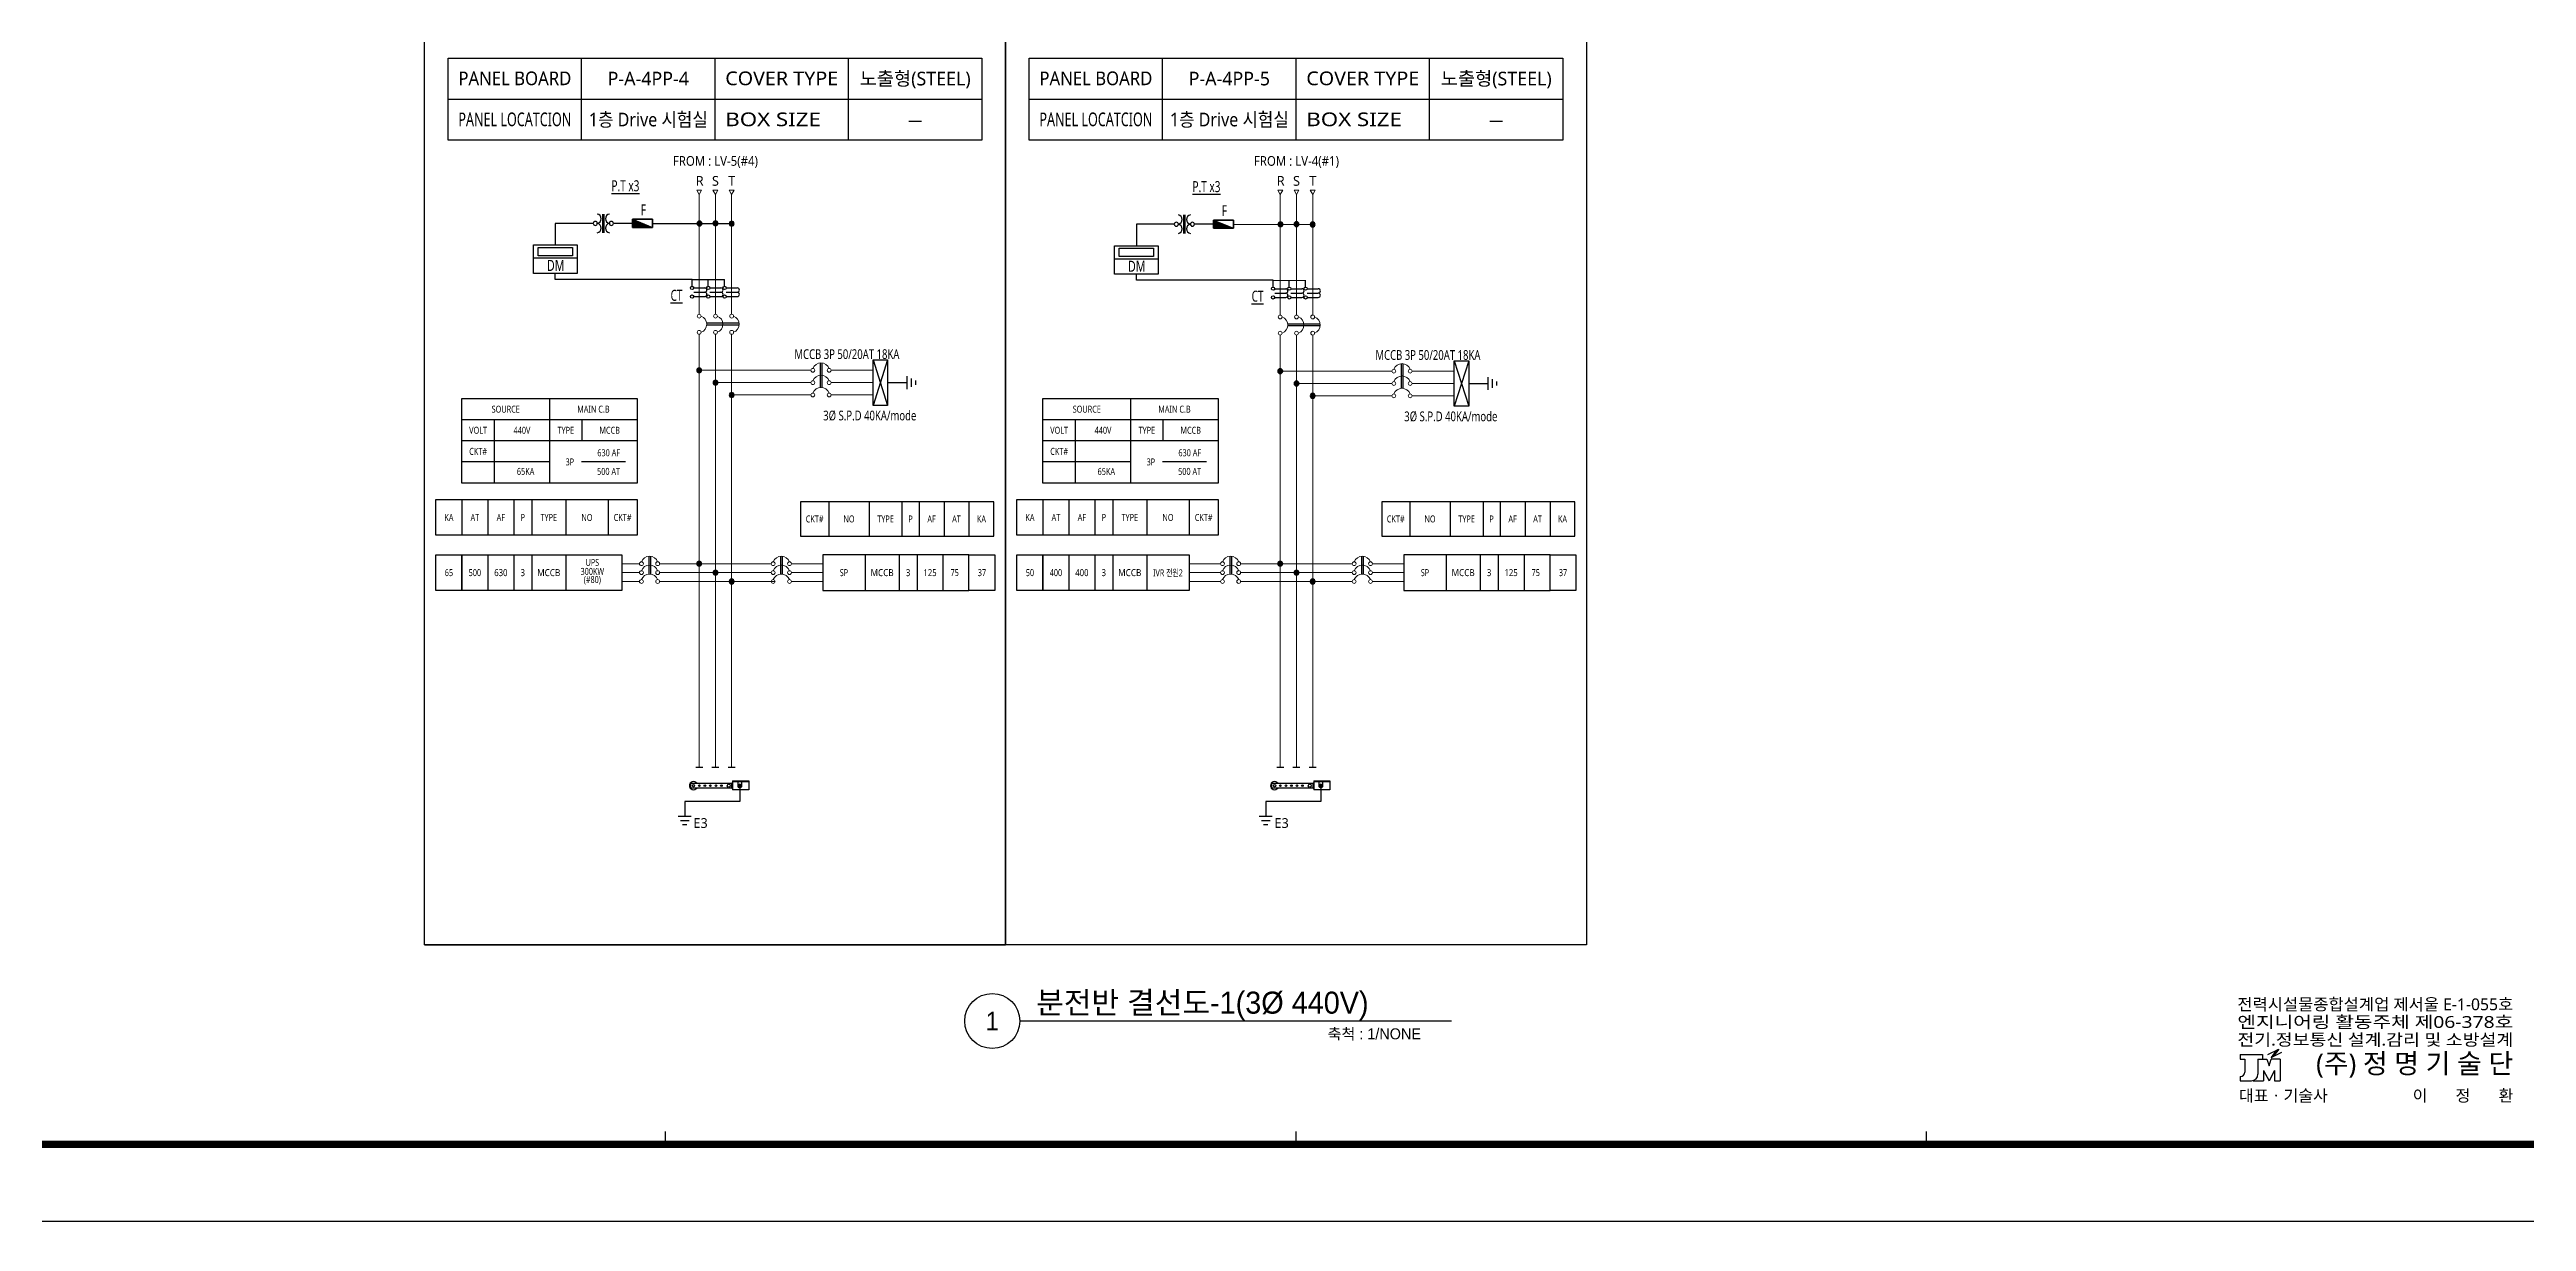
# Model space of a CAD drawing. Header units: millimetres. Extents: x 0 to 1009200, y -237600 to 28708.
# Drawn here: x 514692 to 649631, y -118800 to -54934 of the extents above; entities that cross this region are included whole.
import ezdxf
from ezdxf.enums import TextEntityAlignment as Align

# ---------------------------------------------------------------- set-up
doc = ezdxf.new("R2010")
doc.units = ezdxf.units.MM
doc.header["$LTSCALE"] = 1000
doc.linetypes.add('HID', pattern=[2.8, 1.8, -1])
for name, color, linetype in [('A-SYM', 7, 'Continuous'), ('arch', 8, 'Continuous'), ('S', 4, 'Continuous'), ('SYM', 3, 'Continuous'), ('TEXT', 3, 'Continuous'), ('XR-SHEET(통신)$0$WD-E$0$WD', 6, 'Continuous'), ('XR-SHEET-SHT', 5, 'Continuous')]:
    doc.layers.add(name, color=color, linetype=linetype)
doc.layers.add('XR-SHEET-TEMP', color=171, linetype='Continuous', plot=False)
doc.styles.add('DH', font='')
doc.styles.add('GHS', font='malgun.ttf')
doc.styles.add('XR-SHEET(통신)$0$WD-E$0$GHS', font='malgun.ttf')
doc.styles.get('DH').set_extended_font_data('Dotum')

# ---------------------------------------------------------------- blocks, each defined once
blk = doc.blocks.new('A$C73120EFD')
at = {"layer": 'XR-SHEET(통신)$0$WD-E$0$WD', "color": 4}
for p, q in [((-27546, 7102), (-27546, 6933)), ((-27546, 7102), (-26702, 7102)), ((-27546, 6933), (-27377, 6933)), ((-27377, 6933), (-27377, 6434)), ((-26871, 6933), (-26871, 6358)), ((-26871, 6933), (-26534, 6933)), ((-26702, 7102), (-26702, 6933)), ((-26534, 6933), (-26449, 6680)), ((-26494, 7105), (-26082, 7309)), ((-26449, 6680), (-26365, 6933)), ((-26165, 7268), (-26370, 6991)), ((-26370, 6991), (-25958, 7194)), ((-26370, 6991), (-26257, 7073)), ((-26027, 6933), (-26365, 6933)), ((-26349, 7019), (-26236, 7101)), ((-26328, 7047), (-26215, 7129)), ((-26314, 7018), (-26278, 7045)), ((-26308, 7075), (-26194, 7157)), ((-26082, 7309), (-26288, 7031)), ((-26287, 7103), (-26173, 7186)), ((-26266, 7131), (-26153, 7214)), ((-26245, 7160), (-26132, 7242)), ((-26224, 7188), (-26111, 7270)), ((-26203, 7216), (-26090, 7298)), ((-26183, 7244), (-26117, 7292)), ((-26027, 6933), (-26027, 6105)), ((-27546, 6273), (-27546, 6105)), ((-27546, 6273), (-27538, 6273)), ((-27546, 6105), (-27124, 6105)), ((-27052, 6115), (-27052, 6105)), ((-27052, 6105), (-26660, 6105)), ((-26660, 6490), (-26449, 6105)), ((-26660, 6490), (-26660, 6105)), ((-26238, 6490), (-26449, 6105)), ((-26238, 6490), (-26238, 6105)), ((-26238, 6105), (-26027, 6105))]:
    blk.add_line(p, q, dxfattribs=at)
for centre, radius in [((-27538, 6434), 160), ((-27124, 6358), 253)]:
    blk.add_arc(centre, radius, 270, 0, dxfattribs=at)
at = {"layer": 'XR-SHEET(통신)$0$WD-E$0$WD', "color": 4, "style": 'XR-SHEET(통신)$0$WD-E$0$GHS'}
for s, width, p, p2 in [('전력시설물종합설계업 제서울 E-1-055호', 0.91927, (-27655, 8791), (-17155, 8791)), ('엔지니어링 활동주체 제06-378호', 1.128043, (-27655, 8118), (-17155, 8118)), ('전기.정보통신 설계.감리 및 소방설계', 1.016896, (-27655, 7445), (-17155, 7445))]:
    blk.add_text(s, height=450, dxfattribs=dict(at, width=width)).set_placement(p, p2, align=Align.FIT)
for s, height, p in [('(주) 정 명 기 술 단', 750, (-17155, 6387)), ('이       정       환', 450, (-17155, 5315))]:
    blk.add_text(s, height=height, dxfattribs=at).set_placement(p, align=Align.RIGHT)
blk.add_text('대표ㆍ기술사 ', height=450, dxfattribs=at).set_placement((-27597, 5315))
blk = doc.blocks.new('XR-FORM-EE', base_point=(461, 408))
at = {"layer": 'XR-SHEET-SHT', "color": 5}
blk.add_lwpolyline([(0, 118800), (168200, 118800), (168200, 0), (0, 0)], close=True, dxfattribs=at)
at = {"layer": 'XR-SHEET-SHT', "color": 5, "const_width": 400}
blk.add_lwpolyline([(9300, 114600), (163900, 114600), (163900, 4200), (9300, 4200)], close=True, dxfattribs=at)
at = {"layer": 'XR-SHEET-TEMP'}
for p, q in [((43650, 4200), (43650, 4900)), ((78000, 4200), (78000, 4900)), ((112350, 4200), (112350, 4900))]:
    blk.add_line(p, q, dxfattribs=at)
at = {"layer": 'S', "xscale": 1.431220871780062, "yscale": 1.431220896772468, "zscale": 1.431220886775505}
blk.add_blockref('A$C73120EFD', (168863, -1070), dxfattribs=at)
blk = doc.blocks.new('HH7')
at = {"layer": 'SYM'}
blk.add_hatch(color=256, dxfattribs=at).paths.add_polyline_path([(50, 50, 1), (-50, 50, 1)])
blk.add_circle((0, 50), 50, dxfattribs=at)
blk = doc.blocks.new('A$Cd2478695')
for p, q in [((407, -7066), (-1362, -7066)), ((407, -7162), (-1362, -7162))]:
    blk.add_line(p, q)
at = {"lineweight": 18}
for centre in [(-1769, -6672), (-884, -6672), (0, -6672), (-1769, -7556), (-884, -7556), (0, -7556)]:
    blk.add_circle(centre, 104, dxfattribs=at)
for centre in [(-1832, -7114), (-948, -7114), (-64, -7114)]:
    blk.add_arc(centre, 473, 290.69882, 69.30118, dxfattribs=at)
at = {"layer": 'S'}
for p, q in [((-5409, -1619), (-6440, -1619)), ((-4306, -1619), (0, -1634)), ((-2158, -4670), (-389, -4685))]:
    blk.add_line(p, q, dxfattribs=at)
at = {"layer": 'S', "elevation": 0}
for points in [[(-7541, -1619), (-9607, -1619), (-9607, -2792)], [(-2158, -5042), (-2158, -4670), (-9607, -4670), (-9607, -4348)]]:
    blk.add_lwpolyline(points, dxfattribs=at)
at = {"layer": 'S'}
for points in [[(-1273, -5042), (-1273, -4670), (-1273, -4670)], [(-389, -5042), (-389, -4670), (-389, -4670)]]:
    blk.add_lwpolyline(points, dxfattribs=at)
at = {"layer": 'SYM'}
for p, q in [((-7036, -1109), (-7036, -2129)), ((-6961, -1109), (-6961, -2129)), ((-5409, -1396), (-4306, -1843)), ((-5409, -1396), (-4306, -1843)), ((-8410, -3519), (-10804, -3519)), ((-2068, -5132), (-1470, -5132)), ((-2068, -5371), (-1470, -5371)), ((-1184, -5132), (-585, -5132)), ((-1184, -5371), (-585, -5371)), ((-299, -5132), (299, -5132)), ((-299, -5371), (299, -5371)), ((-2068, -5611), (-1470, -5611)), ((-1184, -5611), (-585, -5611)), ((-299, -5611), (299, -5611))]:
    blk.add_line(p, q, dxfattribs=at)
at = {"layer": 'SYM', "color": 6, "linetype": 'HID', "const_width": 0.00239, "elevation": 0}
blk.add_lwpolyline([(-3859, -402), (-7891, -402), (-7891, -2569), (-3859, -2569)], close=True, dxfattribs=at)
at = {"layer": 'SYM', "elevation": 0}
for points in [[(-5409, -1396), (-4306, -1396), (-4306, -1843), (-5409, -1843)], [(-4306, -1396), (-5409, -1396), (-5409, -1843), (-4306, -1843)], [(-10804, -2792), (-8410, -2792), (-8410, -4348), (-10804, -4348)], [(-10535, -2929), (-8678, -2929), (-8678, -3382), (-10535, -3382)]]:
    blk.add_lwpolyline(points, close=True, dxfattribs=at)
at = {"layer": 'SYM'}
for centre in [(-2158, -5132), (-1273, -5132), (-389, -5132), (-2158, -5611), (-1273, -5611), (-389, -5611)]:
    blk.add_circle(centre, 89.8, dxfattribs=at)
for centre, radius, start, end in [((-7368, -1364), 260, 280.93015, 79.06985), ((-6613, -1364), 260, 100.93015, 259.06985), ((-7430, -1619), 111, 90, 270), ((-7430, -1619), 111, 270, 90), ((-7368, -1874), 260, 280.93015, 79.06985), ((-6613, -1874), 260, 100.93015, 259.06985), ((-6551, -1619), 111, 90, 270), ((-6551, -1619), 111, 270, 90), ((-1470, -5252), 120, 270, 90), ((-1470, -5491), 120, 270, 90), ((-585, -5252), 120, 270, 90), ((-585, -5491), 120, 270, 90), ((299, -5252), 120, 270, 90), ((299, -5491), 120, 270, 90)]:
    blk.add_arc(centre, radius, start, end, dxfattribs=at)
blk.add_solid([(-4306, -1843), (-5409, -1396), (-5409, -1843)], dxfattribs=at)
at = {"layer": 'SYM', "color": 6, "xscale": -2.653349869803625, "yscale": 2.653349869803625, "zscale": 2.653349867486946, "rotation": 89.99999999999952}
for p in [(-1619, -1628), (-752, -1619), (133, -1634)]:
    blk.add_blockref('HH7', p, dxfattribs=at)
at = {"layer": 'SYM', "style": 'GHS', "width": 0.7}
for s, height, p in [('%%UP.T x3', 598.4, (-6548, 132)), ('F', 598, (-4949, -1180))]:
    blk.add_text(s, height=height, dxfattribs=at).set_placement(p)
at = {"layer": 'SYM', "style": 'GHS', "width": 0.75}
blk.add_text('DM', height=598.4, dxfattribs=at).set_placement((-9588, -3911), align=Align.MIDDLE_CENTER)
at = {"layer": 'SYM', "style": 'GHS', "width": 0.7}
blk.add_text('%%UCT', height=598.4, dxfattribs=at).set_placement((-3004, -5539), align=Align.MIDDLE)

msp = doc.modelspace()

# ---------------------------------------------------------------- linework, layer by layer
at = {"lineweight": 18}
for p, q in [((550085, -62835), (550085, -69357, 0)), ((550969, -62835), (550969, -69357, 0)), ((581739, -62835), (581739, -69403)), ((582623, -62835), (582623, -69403)), ((556173, -72415), (550085, -72415)), ((557265, -72415), (559554, -72415)), ((587827, -72461), (581739, -72461)), ((588919, -72461), (591208, -72461)), ((556173, -73088), (550969, -73088)), ((556173, -73760), (551853, -73760)), ((559554, -73088), (557265, -73088)), ((559554, -73088), (557265, -73088)), ((559554, -73760), (557265, -73760)), ((587827, -73134), (582623, -73134)), ((587827, -73806), (583507, -73806)), ((591208, -73134), (588919, -73134)), ((591208, -73134), (588919, -73134)), ((591208, -73806), (588919, -73806)), ((545870, -82954), (546834, -82954)), ((545870, -83441), (546834, -83441)), ((547925, -82954), (554013, -82954, 0)), ((550969, -83441), (547925, -83441, 0)), ((547925, -83441), (554013, -83441, 0)), ((556821, -82954, 0), (555104, -82954, 0)), ((556821, -83441, 0), (555104, -83441, 0)), ((576771, -82954), (578488, -82954)), ((576771, -83441), (578488, -83441)), ((579579, -82954), (585667, -82954, 0)), ((585667, -83441), (579579, -83441, 0)), ((579579, -83441), (585667, -83441, 0)), ((588475, -82954, 0), (586758, -82954, 0)), ((588475, -83441, 0), (586758, -83441, 0)), ((545870, -83927), (546834, -83927)), ((554013, -83927), (547925, -83927, 0)), ((547925, -83927), (554220, -83927, 0)), ((556821, -83927, 0), (555104, -83927, 0)), ((576771, -83927), (578488, -83927)), ((583507, -83927), (579579, -83927, 0)), ((579579, -83927), (585667, -83927, 0)), ((588475, -83927, 0), (586758, -83927, 0))]:
    msp.add_line(p, q, dxfattribs=at)
for p, q in [((556671, -72009), (556671, -73353)), ((556767, -72009), (556767, -73353)), ((560350, -71849), (559554, -74326)), ((559554, -71849), (560350, -74326)), ((561413, -73439), (561413, -72737)), ((561647, -73322), (561647, -72854)), ((588325, -72055), (588325, -73399)), ((588421, -72055), (588421, -73399)), ((592004, -71895), (591208, -74372)), ((591208, -71895), (592004, -74372)), ((593067, -73485), (593067, -72783)), ((541933, -73958, 0), (541933, -78557, 0)), ((560350, -73088), (561413, -73088)), ((561881, -73205), (561881, -72971)), ((573587, -73958, 0), (573587, -78557, 0)), ((592004, -73134), (593067, -73134)), ((593301, -73368), (593301, -72900)), ((593535, -73251), (593535, -73017)), ((546709, -75108, 0), (537157, -75108, 0)), ((538925, -78557, 0), (538925, -75108, 0)), ((543701, -76258, 0), (543701, -75108, 0)), ((578363, -75108, 0), (568811, -75108, 0)), ((570579, -78557, 0), (570579, -75108, 0)), ((575355, -76258, 0), (575355, -75108, 0)), ((546709, -76258, 0), (537157, -76258, 0)), ((578363, -76258, 0), (568811, -76258, 0)), ((541933, -77407, 0), (537157, -77407, 0)), ((546075, -77407, 0), (543667, -77407, 0)), ((573587, -77407, 0), (568811, -77407, 0)), ((577729, -77407, 0), (575321, -77407, 0)), ((537157, -79461, 0), (537157, -81407, 0)), ((538572, -79461, 0), (538572, -81407, 0)), ((539987, -79461, 0), (539987, -81407, 0)), ((540960, -79461, 0), (540960, -81407, 0)), ((542817, -79461, 0), (542817, -81407, 0)), ((545117, -79461, 0), (545117, -81407, 0)), ((557140, -79581, 0), (557140, -81449, 0)), ((559347, -79581, 0), (559347, -81449, 0)), ((561131, -79581, 0), (561131, -81449, 0)), ((562065, -79581, 0), (562065, -81449, 0)), ((563423, -79581, 0), (563423, -81449, 0)), ((564782, -79581, 0), (564782, -81449, 0)), ((568811, -79461, 0), (568811, -81407, 0)), ((570226, -79461, 0), (570226, -81407, 0)), ((571641, -79461, 0), (571641, -81407, 0)), ((572614, -79461, 0), (572614, -81407, 0)), ((574471, -79461, 0), (574471, -81407, 0)), ((576771, -79461, 0), (576771, -81407, 0)), ((588794, -79581, 0), (588794, -81449, 0)), ((591001, -79581, 0), (591001, -81449, 0)), ((592785, -79581, 0), (592785, -81449, 0)), ((593718, -79581, 0), (593718, -81449, 0)), ((595077, -79581, 0), (595077, -81449, 0)), ((596436, -79581, 0), (596436, -81449, 0)), ((538572, -82468, 0), (538572, -84414, 0)), ((539987, -82468, 0), (539987, -84414, 0)), ((540960, -82468, 0), (540960, -84414, 0)), ((542817, -82468, 0), (542817, -84414, 0)), ((547332, -82548), (547332, -83521)), ((547427, -82548), (547427, -83521)), ((554511, -82548, 0), (554511, -83521, 0)), ((554606, -82548, 0), (554606, -83521, 0)), ((559121, -82468, 0), (559121, -84414, 0)), ((560978, -82468, 0), (560978, -84414, 0)), ((561951, -82468, 0), (561951, -84414, 0)), ((563366, -82468, 0), (563366, -84414, 0)), ((570226, -82468, 0), (570226, -84414, 0)), ((571641, -82468, 0), (571641, -84414, 0)), ((572614, -82468, 0), (572614, -84414, 0)), ((574471, -82468, 0), (574471, -84414, 0)), ((578986, -82548), (578986, -83521)), ((579081, -82548), (579081, -83521)), ((586165, -82548, 0), (586165, -83521, 0)), ((586260, -82548, 0), (586260, -83521, 0)), ((590775, -82468, 0), (590775, -84414, 0)), ((592632, -82468, 0), (592632, -84414, 0)), ((593605, -82468, 0), (593605, -84414, 0)), ((595020, -82468, 0), (595020, -84414, 0)), ((549894, -94042, 0), (550276, -94042, 0)), ((550778, -94042, 0), (551160, -94042, 0)), ((551662, -94042, 0), (552045, -94042, 0)), ((581548, -94042, 0), (581930, -94042, 0)), ((582432, -94042, 0), (582814, -94042, 0)), ((583316, -94042, 0), (583699, -94042, 0)), ((549607, -94919), (551871, -94919)), ((549607, -94919), (549607, -95184)), ((551871, -95184), (549607, -95184)), ((551907, -94919), (551871, -94919)), ((551871, -95184), (551871, -94919)), ((551871, -95184), (551907, -95184)), ((551907, -94795), (552791, -94795)), ((551907, -94795), (551907, -95272)), ((551907, -94830), (552791, -94830)), ((552791, -95272), (551907, -95272)), ((552181, -94830), (552181, -95051)), ((552259, -95046), (552259, -95057)), ((552259, -95046), (552285, -95046)), ((552259, -95057), (552285, -95057)), ((552290, -95014), (552290, -95041)), ((552290, -95014), (552301, -95014)), ((552290, -95062), (552290, -95088)), ((552290, -95088), (552301, -95088)), ((552301, -95014), (552301, -95041)), ((552301, -95062), (552301, -95088)), ((552306, -95046), (552333, -95046)), ((552306, -95057), (552333, -95057)), ((552333, -95046), (552333, -95057)), ((552411, -95051), (552411, -94830)), ((552791, -94795), (552791, -95272)), ((581261, -94919), (583525, -94919)), ((581261, -94919), (581261, -95184)), ((583525, -95184), (581261, -95184)), ((583561, -94919), (583525, -94919)), ((583525, -95184), (583525, -94919)), ((583525, -95184), (583561, -95184)), ((583561, -94795), (584445, -94795)), ((583561, -94795), (583561, -95272)), ((583561, -94830), (584445, -94830)), ((584445, -95272), (583561, -95272)), ((583835, -94830), (583835, -95051)), ((583913, -95046), (583913, -95057)), ((583913, -95046), (583939, -95046)), ((583913, -95057), (583939, -95057)), ((583944, -95014), (583944, -95041)), ((583944, -95014), (583955, -95014)), ((583944, -95062), (583944, -95088)), ((583944, -95088), (583955, -95088)), ((583955, -95014), (583955, -95041)), ((583955, -95062), (583955, -95088)), ((583960, -95046), (583987, -95046)), ((583960, -95057), (583987, -95057)), ((583987, -95046), (583987, -95057)), ((584065, -95051), (584065, -94830)), ((584445, -94795), (584445, -95272)), ((548945, -96707), (549647, -96707)), ((549062, -96941), (549530, -96941)), ((580599, -96707), (581301, -96707)), ((580716, -96941), (581184, -96941)), ((549179, -97175), (549413, -97175)), ((580833, -97175), (581067, -97175))]:
    msp.add_line(p, q)
for points in [[(550085, -62835), (550217, -62605), (549952, -62605)], [(550969, -62835), (551102, -62605), (550836, -62605)], [(551853, -62835), (551986, -62605), (551721, -62605)], [(581739, -62835), (581871, -62605), (581606, -62605)], [(582623, -62835), (582756, -62605), (582490, -62605)], [(583507, -62835), (583640, -62605), (583375, -62605)]]:
    msp.add_lwpolyline(points, close=True, dxfattribs=at)
for points in [[(551853, -69357), (551853, -62835)], [(583507, -69403), (583507, -62835)], [(550085, -94042), (550085, -70449)], [(550969, -94042), (550969, -70449)], [(551853, -94042), (551853, -70449)], [(581739, -94042), (581739, -70495)], [(582623, -94042), (582623, -70495)], [(583507, -94042), (583507, -70495)]]:
    msp.add_lwpolyline(points, dxfattribs=at)
for points in [[(559554, -71849), (560350, -71849), (560350, -74326), (559554, -74326)], [(591208, -71895), (592004, -71895), (592004, -74372), (591208, -74372)], [(537157, -73958), (546709, -73958), (546709, -78557), (537157, -78557)], [(568811, -73958), (578363, -73958), (578363, -78557), (568811, -78557)], [(535741, -79461), (546709, -79461), (546709, -81407), (535741, -81407)], [(566140, -79581), (555612, -79581), (555612, -81449), (566140, -81449)], [(567395, -79461), (578363, -79461), (578363, -81407), (567395, -81407)], [(597794, -79581), (587266, -79581), (587266, -81449), (597794, -81449)], [(535741, -82468), (537157, -82468), (537157, -84414), (535741, -84414)], [(537157, -82468), (545870, -82468), (545870, -84414), (537157, -84414)], [(564782, -82468), (556821, -82468), (556821, -84414), (564782, -84414)], [(564782, -82468), (566197, -82468), (566197, -84414), (564782, -84414)], [(567395, -82468), (568811, -82468), (568811, -84414), (567395, -84414)], [(568811, -82468), (576771, -82468), (576771, -84414), (568811, -84414)], [(596436, -82468), (588475, -82468), (588475, -84414), (596436, -84414)], [(596436, -82468), (597851, -82468), (597851, -84414), (596436, -84414)], [(552369, -95009), (552296, -94966), (552222, -95009), (552222, -95094), (552296, -95136), (552369, -95094)], [(584023, -95009), (583950, -94966), (583876, -95009), (583876, -95094), (583950, -95136), (584023, -95094)]]:
    msp.add_lwpolyline(points, close=True)
for points in [[(552296, -95051), (552296, -95916), (549296, -95916), (549296, -96707)], [(583950, -95051), (583950, -95916), (580950, -95916), (580950, -96707)]]:
    msp.add_lwpolyline(points)
for centre in [(556277, -72415), (557161, -72415), (587931, -72461), (588815, -72461), (556277, -73088), (556277, -73760), (557161, -73088), (557161, -73760), (587931, -73134), (587931, -73806), (588815, -73134), (588815, -73806), (546937, -82954), (546937, -83441), (547822, -82954), (547822, -83441), (554116, -82954, 0), (554116, -83441, 0), (555001, -82954, 0), (555001, -83441, 0), (578591, -82954), (578591, -83441), (579476, -82954), (579476, -83441), (585770, -82954, 0), (585770, -83441, 0), (586655, -82954, 0), (586655, -83441, 0), (546937, -83927), (547822, -83927), (554116, -83927, 0), (555001, -83927, 0), (578591, -83927), (579476, -83927), (585770, -83927, 0), (586655, -83927, 0)]:
    msp.add_circle(centre, 104, dxfattribs=at)
for centre, radius in [((549775, -95051), 61.9), ((550093, -95051), 44.2), ((550394, -95051), 44.2), ((550695, -95051), 44.2), ((550996, -95051), 44.2), ((551296, -95051), 44.2), ((551694, -95051), 79.6), ((552296, -95051), 67), ((552296, -95051), 59.2), ((581429, -95051), 61.9), ((581747, -95051), 44.2), ((582048, -95051), 44.2), ((582349, -95051), 44.2), ((582650, -95051), 44.2), ((582950, -95051), 44.2), ((583348, -95051), 79.6), ((583950, -95051), 67), ((583950, -95051), 59.2)]:
    msp.add_circle(centre, radius)
for centre in [(556719, -72479), (556719, -73151), (588373, -72525), (588373, -73197), (556719, -73823), (588373, -73869), (547379, -83018), (547379, -83504), (547379, -83991), (554559, -83018, 0), (554559, -83504, 0), (554559, -83991, 0), (579033, -83018), (579033, -83504), (579033, -83991), (586213, -83018, 0), (586213, -83504, 0), (586213, -83991, 0)]:
    msp.add_arc(centre, 473, 20.69882, 159.30118, dxfattribs=at)
for centre, radius, start, end in [((549775, -95051), 221, 36.8699, 323.1301), ((552296, -95051), 115, 180, 0), ((552285, -95041), 5.28, 270, 0), ((552285, -95062), 5.28, 0, 90), ((552306, -95041), 5.28, 180, 270), ((552306, -95062), 5.28, 90, 180), ((581429, -95051), 221, 36.8699, 323.1301), ((583950, -95051), 115, 180, 0), ((583939, -95041), 5.28, 270, 0), ((583939, -95062), 5.28, 0, 90), ((583960, -95041), 5.28, 180, 270), ((583960, -95062), 5.28, 90, 180)]:
    msp.add_arc(centre, radius, start, end)
at = {"layer": 'A-SYM'}
msp.add_line((591063, -107875), (567548, -107875), dxfattribs=at)
msp.add_circle((566048, -107875), 1500, dxfattribs=at)
at = {"layer": 'SYM', "color": 6}
for p, q in [((543676, -59868, 0), (543676, -55400, 0)), ((550946, -59868, 0), (550946, -55400, 0)), ((558216, -59868, 0), (558216, -55400, 0)), ((575330, -59868, 0), (575330, -55400, 0)), ((582600, -59868, 0), (582600, -55400, 0)), ((589870, -59868, 0), (589870, -55400, 0)), ((536407, -57634, 0), (565485, -57634, 0)), ((568061, -57634, 0), (597139, -57634, 0)), ((535119, -103724), (566773, -103724))]:
    msp.add_line(p, q, dxfattribs=at)
for points in [[(535119, -54469), (566773, -54469), (566773, -103724), (535119, -103724)], [(566773, -54469), (598427, -54469), (598427, -103724), (566773, -103724)], [(566773, -54469), (598427, -54469), (598427, -103724), (566773, -103724)], [(536407, -55400), (565485, -55400), (565485, -59868), (536407, -59868)], [(568061, -55400), (597139, -55400), (597139, -59868), (568061, -59868)]]:
    msp.add_lwpolyline(points, close=True, dxfattribs=at)

# ---------------------------------------------------------------- block references
at = {"ltscale": 0.5}
for p in [(551853, -62789), (583507, -62835)]:
    msp.add_blockref('A$Cd2478695', p, dxfattribs=at)
for p, xscale, yscale, zscale, rotation in [((550217, -72415), -2.653349869803625, 2.653349869803625, 2.653349867486946, 89.9999999999992), ((581871, -72461), -2.653349869803625, 2.653349869803625, 2.653349867486946, 89.9999999999992), ((551102, -73088), -2.653349869803625, 2.653349869803625, 2.653349867486946, 89.9999999999992), ((551986, -73760), -2.653349869803625, 2.653349869803625, 2.653349867486946, 89.9999999999992), ((582756, -73134), -2.653349869803625, 2.653349869803625, 2.653349867486946, 89.9999999999992), ((583640, -73806), -2.653349869803625, 2.653349869803625, 2.653349867486946, 89.9999999999992), ((550217, -82954), -2.653349145397245, 2.653349145397245, 2.65334914292484, 89.99999999999912), ((551102, -83441), -2.653349145397245, 2.653349145397245, 2.65334914292484, 89.99999999999912), ((581871, -82954), -2.653349145397245, 2.653349145397245, 2.65334914292484, 89.99999999999912), ((582756, -83441), -2.653349145397245, 2.653349145397245, 2.65334914292484, 89.99999999999912), ((551986, -83927), -2.653349145397245, 2.653349145397245, 2.65334914292484, 89.99999999999912), ((583640, -83927), -2.653349145397245, 2.653349145397245, 2.65334914292484, 89.99999999999912)]:
    msp.add_blockref('HH7', p, dxfattribs=dict(xscale=xscale, yscale=yscale, zscale=zscale, rotation=rotation))
at = {"layer": 'arch'}
msp.add_blockref('XR-FORM-EE', (505061, -118392), dxfattribs=at)

# ---------------------------------------------------------------- texts
at = {"style": 'GHS'}
for s, height, width, p in [('FROM : LV-5(#4)', 530.67, 0.9, (550969, -61060)), ('FROM : LV-4(#1)', 530.67, 0.9, (582623, -61060)), ('VOLT', 380, 0.8, (538041, -75683)), ('SOURCE', 380, 0.8, (539545, -74533)), ('440V', 380, 0.8, (540429, -75683)), ('TYPE', 380, 0.8, (542817, -75683)), ('MAIN C.B', 380, 0.8, (544321, -74533)), ('MCCB', 380, 0.8, (545205, -75683)), ('VOLT', 380, 0.8, (569695, -75683)), ('SOURCE', 380, 0.8, (571199, -74533)), ('440V', 380, 0.8, (572083, -75683)), ('TYPE', 380, 0.8, (574471, -75683)), ('MAIN C.B', 380, 0.8, (575975, -74533)), ('MCCB', 380, 0.8, (576859, -75683)), ('CKT#', 380, 0.8, (538041, -76832)), ('CKT#', 380, 0.8, (569695, -76832)), ('3P', 380, 0.8, (543038, -77407)), ('3P', 380, 0.8, (574692, -77407)), ('KA', 380, 0.8, (536449, -80434)), ('AT', 380, 0.8, (537864, -80434)), ('AF', 380, 0.8, (539279, -80434)), ('P', 380, 0.8, (540473, -80434)), ('TYPE', 380, 0.8, (541888, -80434)), ('NO', 380, 0.8, (543967, -80434)), ('CKT#', 380, 0.8, (545913, -80434)), ('CKT#', 380, 0.8, (556376, -80515)), ('NO', 380, 0.8, (558244, -80515)), ('TYPE', 380, 0.8, (560239, -80515)), ('P', 380, 0.8, (561598, -80515)), ('AF', 380, 0.8, (562744, -80515)), ('AT', 380, 0.8, (564102, -80515)), ('KA', 380, 0.8, (565461, -80515)), ('KA', 380, 0.8, (568103, -80434)), ('AT', 380, 0.8, (569518, -80434)), ('AF', 380, 0.8, (570933, -80434)), ('P', 380, 0.8, (572127, -80434)), ('TYPE', 380, 0.8, (573542, -80434)), ('NO', 380, 0.8, (575621, -80434)), ('CKT#', 380, 0.8, (577567, -80434)), ('CKT#', 380, 0.8, (588030, -80515)), ('NO', 380, 0.8, (589898, -80515)), ('TYPE', 380, 0.8, (591893, -80515)), ('P', 380, 0.8, (593252, -80515)), ('AF', 380, 0.8, (594398, -80515)), ('AT', 380, 0.8, (595756, -80515)), ('KA', 380, 0.8, (597115, -80515)), ('65', 380, 0.8, (536449, -83441)), ('500', 380, 0.8, (537864, -83441)), ('630', 380, 0.85, (539279, -83441)), ('3', 380, 0.85, (540473, -83441)), ('MCCB', 380, 0.9, (541888, -83441)), ('300KW', 380, 0.7, (544263, -83373)), ('(#80)', 380, 0.7, (544263, -83860)), ('UPS', 380, 0.7, (544263, -82887)), ('SP', 380, 0.7, (557971, -83441)), ('MCCB', 380, 0.9, (560050, -83441)), ('3', 380, 0.85, (561465, -83441)), ('125', 380, 0.85, (562659, -83441)), ('75', 380, 0.8, (564005, -83441)), ('37', 380, 0.8, (565489, -83441)), ('50', 380, 0.8, (568103, -83441)), ('400', 380, 0.8, (569518, -83441)), ('400', 380, 0.85, (570933, -83441)), ('3', 380, 0.85, (572127, -83441)), ('MCCB', 380, 0.9, (573542, -83441)), ('IVR 전원2', 380, 0.7, (575621, -83441)), ('SP', 380, 0.7, (589625, -83441)), ('MCCB', 380, 0.9, (591704, -83441)), ('3', 380, 0.85, (593119, -83441)), ('125', 380, 0.85, (594313, -83441)), ('75', 380, 0.8, (595659, -83441)), ('37', 380, 0.8, (597143, -83441))]:
    msp.add_text(s, height=height, dxfattribs=dict(at, width=width)).set_placement(p, align=Align.MIDDLE)
for s, height, p in [('R', 531, (549896, -62358)), ('S', 531, (550780, -62358)), ('T', 531, (551665, -62358)), ('R', 531, (581550, -62358)), ('S', 531, (582434, -62358)), ('T', 531, (583319, -62358)), ('E3', 530.7, (549769, -97352)), ('E3', 530.7, (581423, -97352))]:
    msp.add_text(s, height=height, dxfattribs=at).set_placement(p)
at = {"style": 'GHS', "width": 0.75}
for s, p in [('MCCB 3P 50/20AT 18KA', (555271, -71799)), ('MCCB 3P 50/20AT 18KA', (586925, -71845)), ('3Ø S.P.D 40KA/mode', (556840, -75144)), ('3Ø S.P.D 40KA/mode', (588494, -75190))]:
    msp.add_text(s, height=530.67, dxfattribs=at).set_placement(p)
at = {"style": 'GHS', "width": 0.8}
for s, p in [('630 AF', (545777, -77098)), ('630 AF', (577431, -77098)), ('65KA', (541104, -78115)), ('500 AT', (545777, -78115)), ('65KA', (572741, -78115)), ('500 AT', (577431, -78115))]:
    msp.add_text(s, height=380, dxfattribs=at).set_placement(p, align=Align.RIGHT)
at = {"layer": 'A-SYM', "color": 2, "style": 'DH'}
msp.add_text('분전반 결선도-1(3Ø 440V)', height=1200, dxfattribs=at).set_placement((568442, -107475))
at = {"layer": 'A-SYM', "color": 3, "style": 'DH'}
msp.add_text('1', height=1000, dxfattribs=at).set_placement((566048, -107875), align=Align.MIDDLE)
at = {"layer": 'A-SYM', "style": 'DH'}
msp.add_text('축척 : 1/NONE', height=600, dxfattribs=at).set_placement((589405, -108875), align=Align.RIGHT)
at = {"layer": 'TEXT', "style": 'GHS'}
for s, width, p, p2 in [('PANEL BOARD', 0.888152, (536965, -56877, 0), (543118, -56877, 0)), ('COVER TYPE', 1.040535, (551505, -56877, 0), (557657, -56877, 0)), ('PANEL BOARD', 0.888152, (568619, -56877, 0), (574772, -56877, 0)), ('COVER TYPE', 1.040535, (583159, -56877, 0), (589311, -56877, 0)), ('PANEL LOCATCION', 0.66966, (536965, -59111, 0), (543118, -59111, 0)), ('BOX SIZE   ', 1.125168, (551505, -59111, 0), (557657, -59111, 0)), ('PANEL LOCATCION', 0.66966, (568619, -59111, 0), (574772, -59111, 0)), ('BOX SIZE   ', 1.125168, (583159, -59111, 0), (589311, -59111, 0))]:
    msp.add_text(s, height=744.8, dxfattribs=dict(at, width=width)).set_placement(p, p2, align=Align.FIT)
for s, p in [('P-A-4PP-4', (547311, -56517, 0)), ('노출형(STEEL)', (561851, -56517, 0)), ('P-A-4PP-5', (578965, -56517, 0)), ('노출형(STEEL)', (593505, -56517, 0))]:
    msp.add_text(s, height=744.8, dxfattribs=at).set_placement(p, align=Align.MIDDLE_CENTER)
for s, height, width, p in [('1층 Drive 시험실', 744.8, 0.9, (547311, -58751, 0)), ('-', 745, 3, (561851, -58751, 0)), ('1층 Drive 시험실', 744.8, 0.9, (578965, -58751, 0)), ('-', 745, 3, (593505, -58751, 0))]:
    msp.add_text(s, height=height, dxfattribs=dict(at, width=width)).set_placement(p, align=Align.MIDDLE_CENTER)

doc.saveas('drawing.dxf')
